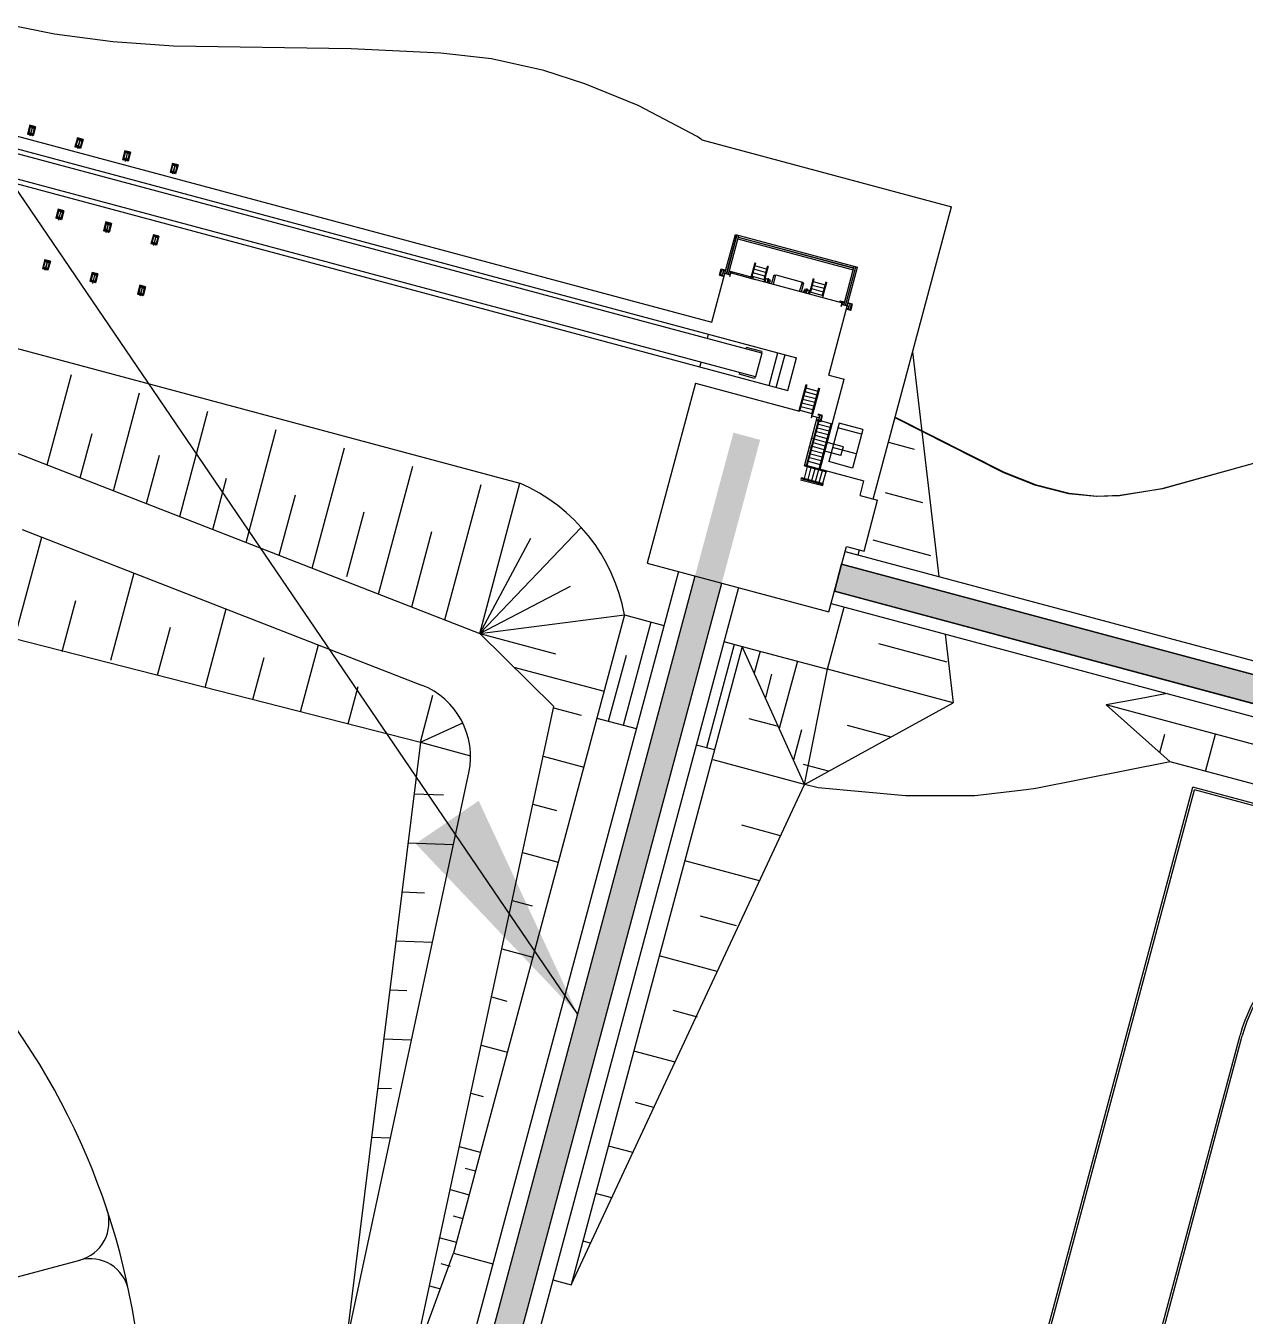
# Model space of a CAD drawing. Header units: millimetres. Extents: x 0 to 42050, y 0 to 29700.
# Drawn here: x 34265 to 34922, y 27568 to 28264 of the extents above; entities that cross this region are included whole.
import ezdxf

# ---------------------------------------------------------------- set-up
doc = ezdxf.new("R2010")
doc.units = ezdxf.units.MM
doc.header["$LTSCALE"] = 50
doc.layers.add('CHAVE', color=8, linetype='Continuous', transparency=0.4)
doc.layers.add('FRL3', color=3, linetype='Continuous')
doc.layers.add('TDM', color=2, linetype='Continuous')
doc.styles.add('TR100', font='simplex.shx')
doc.dimstyles.new('SEG-S-1', dxfattribs={"dimscale": 50, "dimtxt": 2.5, "dimasz": 2.5, "dimexe": 1.5, "dimexo": 1.5, "dimgap": 1, "dimtad": 1, "dimdec": 0, "dimtxsty": 'TR100', "dimcen": 2.5, "dimclrd": 256, "dimclre": 256, "dimclrt": 3, "dimadec": 0, "dimazin": 0, "dimtfac": 1, "dimtdec": 0, "dimtmove": 0, "dimatfit": 3, "dimfxl": 0, "dimarcsym": 0})

# ---------------------------------------------------------------- blocks, each defined once
blk = doc.blocks.new('A$C348914f2')
at = {"layer": 'FRL3'}
blk.add_hatch(color=256, dxfattribs=at).paths.add_polyline_path([(-6848.91, -1241.22), (-6291.68, -1390.54), (-6298.24, -1415.06), (-6136.18, -1458.48), (-6131.36, -1440.52), (-5934.55, -1493.25), (-5927.03, -1465.16), (-6123.84, -1412.42), (-6121.16, -1402.45), (-6283.24, -1359.03), (-6287.76, -1375.9), (-6353.68, -1358.25), (-6844.99, -1226.59)])
at = {"layer": 'CHAVE'}
for p, q in [((-7466.63, -948.44), (-6914.97, -1096.26)), ((-6888.08, -1112.9), (-7468.99, -957.24)), ((-7468.34, -954.84), (-6869.35, -1115.34)), ((-7473.06, -972.45), (-6874.07, -1132.95)), ((-6891.51, -1125.7), (-7472.42, -970.05)), ((-7282.47, -990.03), (-7283.77, -994.89)), ((-7282.18, -990.54), (-7283.27, -994.6)), ((-7282.73, -994.2), (-7282.76, -994.31)), ((-7281.33, -994.69), (-7282.76, -994.31)), ((-7282.15, -994.36), (-7282.73, -994.2)), ((-7279.45, -990.85), (-7282.47, -990.03)), ((-7282.18, -990.54), (-7282.47, -990.03)), ((-7281.05, -990.8), (-7282.42, -995.9)), ((-7279.95, -991.14), (-7282.18, -990.54)), ((-7281.26, -991.43), (-7282.02, -994.29)), ((-7281.2, -991.45), (-7281.96, -994.31)), ((-7281.89, -991.05), (-7281.91, -991.15)), ((-7281.33, -991.31), (-7281.91, -991.15)), ((-7280.46, -991.43), (-7281.89, -991.05)), ((-7281.89, -994.43), (-7281.31, -994.59)), ((-7281.07, -991.38), (-7280.49, -991.53)), ((-7279.95, -991.14), (-7281.04, -995.2)), ((-7279.45, -990.85), (-7280.75, -995.7)), ((-7280.46, -991.43), (-7280.49, -991.53)), ((-7279.45, -990.85), (-7279.95, -991.14)), ((-7283.27, -994.6), (-7283.77, -994.89)), ((-7280.75, -995.7), (-7283.77, -994.89)), ((-7281.04, -995.2), (-7283.27, -994.6)), ((-7281.31, -994.59), (-7281.33, -994.69)), ((-7280.75, -995.7), (-7281.04, -995.2)), ((-7256.86, -996.9), (-7258.16, -1001.76)), ((-7256.57, -997.4), (-7257.65, -1001.46)), ((-7257.12, -1001.07), (-7257.15, -1001.17)), ((-7255.72, -1001.55), (-7257.15, -1001.17)), ((-7256.53, -1001.22), (-7257.12, -1001.07)), ((-7253.83, -997.71), (-7256.86, -996.9)), ((-7256.57, -997.4), (-7256.86, -996.9)), ((-7255.44, -997.66), (-7256.81, -1002.77)), ((-7254.34, -998), (-7256.57, -997.4)), ((-7255.65, -998.29), (-7256.41, -1001.15)), ((-7255.58, -998.31), (-7256.35, -1001.17)), ((-7256.27, -997.91), (-7256.3, -998.01)), ((-7255.72, -998.17), (-7256.3, -998.01)), ((-7256.28, -1001.29), (-7255.69, -1001.45)), ((-7254.85, -998.29), (-7256.27, -997.91)), ((-7255.46, -998.24), (-7254.88, -998.4)), ((-7254.34, -998), (-7255.43, -1002.06)), ((-7253.83, -997.71), (-7255.14, -1002.57)), ((-7254.85, -998.29), (-7254.88, -998.4)), ((-7253.83, -997.71), (-7254.34, -998)), ((-6920.27, -997.95), (-6785.78, -1033.98)), ((-7257.65, -1001.46), (-7258.16, -1001.76)), ((-7255.14, -1002.57), (-7258.16, -1001.76)), ((-7255.43, -1002.06), (-7257.65, -1001.46)), ((-7255.69, -1001.45), (-7255.72, -1001.55)), ((-7255.14, -1002.57), (-7255.43, -1002.06)), ((-7231.25, -1003.76), (-7232.55, -1008.62)), ((-7232.04, -1008.33), (-7232.55, -1008.62)), ((-7230.96, -1004.27), (-7232.04, -1008.33)), ((-7229.82, -1008.92), (-7232.04, -1008.33)), ((-7231.51, -1007.93), (-7231.53, -1008.03)), ((-7230.11, -1008.41), (-7231.53, -1008.03)), ((-7230.92, -1008.09), (-7231.51, -1007.93)), ((-7228.22, -1004.57), (-7231.25, -1003.76)), ((-7230.96, -1004.27), (-7231.25, -1003.76)), ((-7229.83, -1004.52), (-7231.2, -1009.63)), ((-7228.73, -1004.86), (-7230.96, -1004.27)), ((-7230.03, -1005.16), (-7230.8, -1008.02)), ((-7229.97, -1005.17), (-7230.74, -1008.03)), ((-7230.66, -1004.78), (-7230.69, -1004.88)), ((-7230.1, -1005.03), (-7230.69, -1004.88)), ((-7230.67, -1008.16), (-7230.08, -1008.31)), ((-7229.24, -1005.16), (-7230.66, -1004.78)), ((-7230.08, -1008.31), (-7230.11, -1008.41)), ((-7229.85, -1005.1), (-7229.26, -1005.26)), ((-7228.73, -1004.86), (-7229.82, -1008.92)), ((-7228.22, -1004.57), (-7229.52, -1009.43)), ((-7229.24, -1005.16), (-7229.26, -1005.26)), ((-7228.22, -1004.57), (-7228.73, -1004.86)), ((-7229.52, -1009.43), (-7232.55, -1008.62)), ((-7229.52, -1009.43), (-7229.82, -1008.92)), ((-7205.64, -1010.62), (-7206.94, -1015.48)), ((-7206.43, -1015.19), (-7206.94, -1015.48)), ((-7205.34, -1011.13), (-7206.43, -1015.19)), ((-7204.21, -1015.78), (-7206.43, -1015.19)), ((-7205.9, -1014.79), (-7205.92, -1014.9)), ((-7204.5, -1015.28), (-7205.92, -1014.9)), ((-7205.31, -1014.95), (-7205.9, -1014.79)), ((-7202.61, -1011.43), (-7205.64, -1010.62)), ((-7205.34, -1011.13), (-7205.64, -1010.62)), ((-7204.22, -1011.39), (-7205.59, -1016.49)), ((-7203.12, -1011.73), (-7205.34, -1011.13)), ((-7204.42, -1012.02), (-7205.19, -1014.88)), ((-7204.36, -1012.04), (-7205.13, -1014.9)), ((-7205.05, -1011.64), (-7205.08, -1011.74)), ((-7204.49, -1011.9), (-7205.08, -1011.74)), ((-7205.06, -1015.02), (-7204.47, -1015.17)), ((-7203.63, -1012.02), (-7205.05, -1011.64)), ((-7204.47, -1015.17), (-7204.5, -1015.28)), ((-7204.24, -1011.97), (-7203.65, -1012.12)), ((-7203.12, -1011.73), (-7204.21, -1015.78)), ((-7202.61, -1011.43), (-7203.91, -1016.29)), ((-7203.63, -1012.02), (-7203.65, -1012.12)), ((-7202.61, -1011.43), (-7203.12, -1011.73)), ((-7203.91, -1016.29), (-7206.94, -1015.48)), ((-7203.91, -1016.29), (-7204.21, -1015.78)), ((-7267.15, -1035.32), (-7268.46, -1040.17)), ((-7266.86, -1035.82), (-7267.95, -1039.88)), ((-7264.13, -1036.13), (-7267.15, -1035.32)), ((-7266.86, -1035.82), (-7267.15, -1035.32)), ((-7265.74, -1036.08), (-7267.1, -1041.18)), ((-7264.64, -1036.42), (-7266.86, -1035.82)), ((-7264.13, -1036.13), (-7265.43, -1040.98)), ((-7264.13, -1036.13), (-7264.64, -1036.42)), ((-6827.99, -1191.5), (-6785.78, -1033.98)), ((-7267.95, -1039.88), (-7268.46, -1040.17)), ((-7265.43, -1040.98), (-7268.46, -1040.17)), ((-7265.72, -1040.48), (-7267.95, -1039.88)), ((-7267.41, -1039.49), (-7267.44, -1039.59)), ((-7266.02, -1039.97), (-7267.44, -1039.59)), ((-7266.83, -1039.64), (-7267.41, -1039.49)), ((-7265.94, -1036.71), (-7266.71, -1039.57)), ((-7265.88, -1036.73), (-7266.64, -1039.59)), ((-7266.57, -1036.33), (-7266.6, -1036.43)), ((-7266.01, -1036.59), (-7266.6, -1036.43)), ((-7265.14, -1036.71), (-7266.57, -1036.33)), ((-7266.57, -1039.71), (-7265.99, -1039.87)), ((-7265.99, -1039.87), (-7266.02, -1039.97)), ((-7265.76, -1036.66), (-7265.17, -1036.81)), ((-7264.64, -1036.42), (-7265.72, -1040.48)), ((-7265.43, -1040.98), (-7265.72, -1040.48)), ((-7265.14, -1036.71), (-7265.17, -1036.81)), ((-7241.54, -1042.18), (-7242.84, -1047.04)), ((-7241.25, -1042.69), (-7242.34, -1046.74)), ((-7241.25, -1042.69), (-7241.54, -1042.18)), ((-7238.52, -1042.99), (-7241.54, -1042.18)), ((-7240.12, -1042.94), (-7241.49, -1048.05)), ((-7239.02, -1043.28), (-7241.25, -1042.69)), ((-7238.52, -1042.99), (-7239.82, -1047.85)), ((-7238.52, -1042.99), (-7239.02, -1043.28)), ((-7242.34, -1046.74), (-7242.84, -1047.04)), ((-7239.82, -1047.85), (-7242.84, -1047.04)), ((-7240.11, -1047.34), (-7242.34, -1046.74)), ((-7241.8, -1046.35), (-7241.83, -1046.45)), ((-7240.4, -1046.83), (-7241.83, -1046.45)), ((-7241.22, -1046.5), (-7241.8, -1046.35)), ((-7240.33, -1043.57), (-7241.09, -1046.43)), ((-7240.27, -1043.59), (-7241.03, -1046.45)), ((-7240.96, -1043.19), (-7240.98, -1043.3)), ((-7240.4, -1043.45), (-7240.98, -1043.3)), ((-7239.53, -1043.57), (-7240.96, -1043.19)), ((-7240.96, -1046.57), (-7240.38, -1046.73)), ((-7240.38, -1046.73), (-7240.4, -1046.83)), ((-7240.14, -1043.52), (-7239.56, -1043.68)), ((-7239.02, -1043.28), (-7240.11, -1047.34)), ((-7239.82, -1047.85), (-7240.11, -1047.34)), ((-7239.53, -1043.57), (-7239.56, -1043.68)), ((-7215.93, -1049.04), (-7217.23, -1053.9)), ((-7215.64, -1049.55), (-7216.72, -1053.61)), ((-7212.9, -1049.85), (-7215.93, -1049.04)), ((-7215.64, -1049.55), (-7215.93, -1049.04)), ((-7214.51, -1049.8), (-7215.88, -1054.91)), ((-7213.41, -1050.14), (-7215.64, -1049.55)), ((-7215.34, -1050.06), (-7215.37, -1050.16)), ((-7213.92, -1050.44), (-7215.34, -1050.06)), ((-7212.9, -1049.85), (-7214.21, -1054.71)), ((-7212.9, -1049.85), (-7213.41, -1050.14)), ((-6907.88, -1069.8), (-6902.28, -1048.92)), ((-6907.01, -1070.04), (-6901.41, -1049.16)), ((-6906.92, -1070.06), (-6901.33, -1049.18)), ((-6906.05, -1070.29), (-6900.46, -1049.41)), ((-6902.28, -1048.92), (-6836.43, -1066.57)), ((-7216.72, -1053.61), (-7217.23, -1053.9)), ((-7214.21, -1054.71), (-7217.23, -1053.9)), ((-7214.5, -1054.2), (-7216.72, -1053.61)), ((-7216.19, -1053.21), (-7216.22, -1053.31)), ((-7214.79, -1053.69), (-7216.22, -1053.31)), ((-7215.6, -1053.37), (-7216.19, -1053.21)), ((-7214.72, -1050.44), (-7215.48, -1053.3)), ((-7214.65, -1050.45), (-7215.42, -1053.31)), ((-7214.79, -1050.31), (-7215.37, -1050.16)), ((-7215.35, -1053.44), (-7214.76, -1053.59)), ((-7214.76, -1053.59), (-7214.79, -1053.69)), ((-7214.53, -1050.38), (-7213.95, -1050.54)), ((-7213.41, -1050.14), (-7214.5, -1054.2)), ((-7214.21, -1054.71), (-7214.5, -1054.2)), ((-7213.92, -1050.44), (-7213.95, -1050.54)), ((-6900.95, -1051.24), (-6838.74, -1067.91)), ((-6900.72, -1050.37), (-6838.51, -1067.04)), ((-6900.69, -1050.28), (-6838.49, -1066.95)), ((-7274.45, -1062.53), (-7275.75, -1067.39)), ((-7274.15, -1063.04), (-7275.24, -1067.09)), ((-7271.42, -1063.34), (-7274.45, -1062.53)), ((-7274.15, -1063.04), (-7274.45, -1062.53)), ((-7273.03, -1063.29), (-7274.4, -1068.4)), ((-7271.93, -1063.63), (-7274.15, -1063.04)), ((-7273.23, -1063.92), (-7274, -1066.78)), ((-7273.17, -1063.94), (-7273.94, -1066.8)), ((-7273.86, -1063.54), (-7273.89, -1063.65)), ((-7273.3, -1063.8), (-7273.89, -1063.65)), ((-7272.43, -1063.92), (-7273.86, -1063.54)), ((-7273.05, -1063.87), (-7272.46, -1064.03)), ((-7271.93, -1063.63), (-7273.01, -1067.69)), ((-7271.42, -1063.34), (-7272.72, -1068.2)), ((-7272.43, -1063.92), (-7272.46, -1064.03)), ((-7271.42, -1063.34), (-7271.93, -1063.63)), ((-7275.24, -1067.09), (-7275.75, -1067.39)), ((-7272.72, -1068.2), (-7275.75, -1067.39)), ((-7273.01, -1067.69), (-7275.24, -1067.09)), ((-7274.7, -1066.7), (-7274.73, -1066.8)), ((-7273.31, -1067.18), (-7274.73, -1066.8)), ((-7274.12, -1066.85), (-7274.7, -1066.7)), ((-7273.87, -1066.92), (-7273.28, -1067.08)), ((-7273.28, -1067.08), (-7273.31, -1067.18)), ((-7272.72, -1068.2), (-7273.01, -1067.69)), ((-7248.83, -1069.39), (-7250.14, -1074.25)), ((-7248.54, -1069.9), (-7249.63, -1073.96)), ((-7245.81, -1070.2), (-7248.83, -1069.39)), ((-7248.54, -1069.9), (-7248.83, -1069.39)), ((-7247.42, -1070.15), (-7248.78, -1075.26)), ((-7246.32, -1070.49), (-7248.54, -1069.9)), ((-7247.62, -1070.79), (-7248.39, -1073.65)), ((-7247.56, -1070.8), (-7248.32, -1073.66)), ((-7248.25, -1070.41), (-7248.27, -1070.51)), ((-7247.69, -1070.66), (-7248.27, -1070.51)), ((-7246.82, -1070.79), (-7248.25, -1070.41)), ((-7247.44, -1070.73), (-7246.85, -1070.89)), ((-7246.32, -1070.49), (-7247.4, -1074.55)), ((-7245.81, -1070.2), (-7247.11, -1075.06)), ((-7246.82, -1070.79), (-7246.85, -1070.89)), ((-7245.81, -1070.2), (-7246.32, -1070.49)), ((-6914.97, -1096.26), (-6907.9, -1069.89)), ((-6910.75, -1070.91), (-6909.84, -1067.49)), ((-6910.75, -1070.91), (-6910.25, -1070.62)), ((-6910.75, -1070.91), (-6908.35, -1071.56)), ((-6910.25, -1070.62), (-6909.54, -1068)), ((-6910.25, -1070.62), (-6908.24, -1071.16)), ((-6909.84, -1067.49), (-6907.43, -1068.13)), ((-6909.54, -1068), (-6909.84, -1067.49)), ((-6909.54, -1068), (-6907.54, -1068.53)), ((-6909.24, -1070.46), (-6908.75, -1068.64)), ((-6909.24, -1070.46), (-6909.12, -1070.5)), ((-6909.12, -1070.5), (-6908.92, -1069.75)), ((-6908.83, -1069.41), (-6908.63, -1068.67)), ((-6908.75, -1068.64), (-6908.63, -1068.67)), ((-6908.75, -1069.66), (-6905.22, -1070.61)), ((-6908.73, -1069.58), (-6905.2, -1070.52)), ((-6905.71, -1069.02), (-6903.92, -1069.5)), ((-6892.38, -1072.23), (-6905.62, -1068.68)), ((-6905.61, -1068.62), (-6903.41, -1069.21)), ((-6905.33, -1071.51), (-6905.13, -1070.77)), ((-6905.21, -1071.54), (-6904.72, -1069.72)), ((-6905.04, -1070.43), (-6904.84, -1069.69)), ((-6891.37, -1073.3), (-6904.97, -1069.65)), ((-6904.84, -1069.69), (-6904.72, -1069.72)), ((-6844.3, -1085.91), (-6904.44, -1069.79)), ((-6904.02, -1069.9), (-6903.92, -1069.5)), ((-6903.92, -1069.5), (-6903.41, -1069.21)), ((-6903.62, -1070.01), (-6903.41, -1069.21)), ((-6891.87, -1064.33), (-6894.07, -1072.58)), ((-6891.92, -1064.57), (-6893.64, -1070.97)), ((-6891.47, -1064.44), (-6893.36, -1071.48)), ((-6886.45, -1071.31), (-6892.85, -1069.59)), ((-6885.95, -1069.42), (-6892.35, -1067.7)), ((-6891.47, -1064.44), (-6891.87, -1064.33)), ((-6885.44, -1067.53), (-6891.84, -1065.81)), ((-6885.07, -1066.15), (-6886.96, -1073.2)), ((-6884.68, -1066.26), (-6886.89, -1074.5)), ((-6884.68, -1066.26), (-6885.07, -1066.15)), ((-6882.72, -1075.61), (-6881.39, -1070.66)), ((-6881.66, -1075.9), (-6880.55, -1070.71)), ((-6881.44, -1070.82), (-6880.62, -1071.03)), ((-6881.39, -1070.66), (-6880.58, -1070.87)), ((-6880.55, -1070.71), (-6866.14, -1074.57)), ((-6843.85, -1086.96), (-6838.25, -1066.08)), ((-6842.98, -1087.19), (-6837.38, -1066.31)), ((-6842.9, -1087.22), (-6837.3, -1066.34)), ((-6842.02, -1087.45), (-6836.43, -1066.57)), ((-7249.63, -1073.96), (-7250.14, -1074.25)), ((-7247.11, -1075.06), (-7250.14, -1074.25)), ((-7247.4, -1074.55), (-7249.63, -1073.96)), ((-7249.09, -1073.56), (-7249.12, -1073.66)), ((-7247.7, -1074.04), (-7249.12, -1073.66)), ((-7248.51, -1073.72), (-7249.09, -1073.56)), ((-7248.25, -1073.79), (-7247.67, -1073.94)), ((-7247.67, -1073.94), (-7247.7, -1074.04)), ((-7247.11, -1075.06), (-7247.4, -1074.55)), ((-7223.22, -1076.25), (-7224.52, -1081.11)), ((-7222.93, -1076.76), (-7224.02, -1080.82)), ((-7220.2, -1077.06), (-7223.22, -1076.25)), ((-7222.93, -1076.76), (-7223.22, -1076.25)), ((-7221.8, -1077.02), (-7223.17, -1082.12)), ((-7220.7, -1077.36), (-7222.93, -1076.76)), ((-7222.01, -1077.65), (-7222.77, -1080.51)), ((-7221.95, -1077.67), (-7222.71, -1080.53)), ((-7222.64, -1077.27), (-7222.66, -1077.37)), ((-7222.08, -1077.53), (-7222.66, -1077.37)), ((-7221.21, -1077.65), (-7222.64, -1077.27)), ((-7221.82, -1077.6), (-7221.24, -1077.75)), ((-7220.7, -1077.36), (-7221.79, -1081.41)), ((-7220.2, -1077.06), (-7221.5, -1081.92)), ((-7221.21, -1077.65), (-7221.24, -1077.75)), ((-7220.2, -1077.06), (-7220.7, -1077.36)), ((-6905.33, -1071.51), (-6905.21, -1071.54)), ((-6886.57, -1073.3), (-6893.75, -1071.38)), ((-6886.54, -1074.59), (-6886.31, -1073.73)), ((-6885.87, -1072.7), (-6886.38, -1074.63)), ((-6886.31, -1073.73), (-6886.29, -1073.72)), ((-6886.29, -1073.72), (-6886.16, -1073.75)), ((-6886.16, -1073.75), (-6886.14, -1073.75)), ((-6884.9, -1072.93), (-6885.83, -1072.68)), ((-6884.83, -1072.78), (-6885.4, -1074.89)), ((-6884.28, -1072.93), (-6884.85, -1075.04)), ((-6884.3, -1072.9), (-6884.8, -1072.76)), ((-6884.29, -1073.1), (-6883.58, -1073.29)), ((-6883.77, -1074.08), (-6884.08, -1075.25)), ((-6883.92, -1075.29), (-6883.69, -1074.43)), ((-6883.83, -1074.38), (-6883.84, -1074.36)), ((-6883.7, -1074.41), (-6883.83, -1074.38)), ((-6883.81, -1074.35), (-6883.78, -1074.27)), ((-6883.7, -1074.38), (-6883.81, -1074.35)), ((-6883.78, -1074.07), (-6883.77, -1074.08)), ((-6883.68, -1074.3), (-6883.78, -1074.27)), ((-6883.56, -1073.32), (-6883.76, -1074.06)), ((-6883.75, -1074.16), (-6883.73, -1074.08)), ((-6883.75, -1074.16), (-6883.65, -1074.19)), ((-6883.73, -1074.08), (-6883.57, -1074.12)), ((-6883.71, -1074.41), (-6883.7, -1074.38)), ((-6883.69, -1074.43), (-6883.7, -1074.41)), ((-6883.68, -1074.3), (-6883.65, -1074.19)), ((-6883.56, -1074.14), (-6883.63, -1074.42)), ((-6883.63, -1074.43), (-6883.63, -1074.42)), ((-6883.57, -1074.12), (-6883.56, -1074.14)), ((-6867.78, -1079.62), (-6866.14, -1074.57)), ((-6866.71, -1079.9), (-6865.39, -1074.94)), ((-6866.25, -1074.89), (-6865.43, -1075.1)), ((-6866.2, -1074.73), (-6865.39, -1074.94)), ((-6860.34, -1072.78), (-6862.55, -1081.02)), ((-6859.95, -1072.88), (-6861.84, -1079.93)), ((-6860.83, -1076.15), (-6854.42, -1077.86)), ((-6860.34, -1072.78), (-6859.95, -1072.88)), ((-6860.32, -1074.26), (-6853.92, -1075.98)), ((-6853.55, -1074.6), (-6855.44, -1081.64)), ((-6853.15, -1074.7), (-6855.37, -1082.95)), ((-6853.22, -1074.94), (-6854.94, -1081.34)), ((-6853.55, -1074.6), (-6853.15, -1074.7)), ((-7224.02, -1080.82), (-7224.52, -1081.11)), ((-7221.5, -1081.92), (-7224.52, -1081.11)), ((-7221.79, -1081.41), (-7224.02, -1080.82)), ((-7223.48, -1080.42), (-7223.51, -1080.53)), ((-7222.08, -1080.91), (-7223.51, -1080.53)), ((-7222.9, -1080.58), (-7223.48, -1080.42)), ((-7222.64, -1080.65), (-7222.06, -1080.8)), ((-7222.06, -1080.8), (-7222.08, -1080.91)), ((-7221.5, -1081.92), (-7221.79, -1081.41)), ((-6865.51, -1080.22), (-6865.28, -1079.36)), ((-6865.04, -1079.1), (-6865.36, -1080.26)), ((-6865.34, -1079.33), (-6865.33, -1079.32)), ((-6865.25, -1079.04), (-6865.33, -1079.32)), ((-6865.28, -1079.36), (-6865.27, -1079.35)), ((-6865.27, -1079.35), (-6865.13, -1079.39)), ((-6865.26, -1079.35), (-6865.25, -1079.33)), ((-6865.24, -1079.03), (-6865.25, -1079.04)), ((-6865.25, -1079.33), (-6865.15, -1079.35)), ((-6865.07, -1079.08), (-6865.24, -1079.03)), ((-6865.23, -1079.24), (-6865.2, -1079.13)), ((-6865.23, -1079.24), (-6865.12, -1079.27)), ((-6865.09, -1079.16), (-6865.2, -1079.13)), ((-6865.15, -1079.35), (-6865.12, -1079.27)), ((-6865.13, -1079.39), (-6865.12, -1079.38)), ((-6865.09, -1079.16), (-6865.07, -1079.08)), ((-6864.84, -1078.34), (-6865.04, -1079.07)), ((-6865.03, -1079.09), (-6865.04, -1079.1)), ((-6864.09, -1078.51), (-6864.8, -1078.32)), ((-6864.02, -1078.36), (-6864.59, -1080.47)), ((-6863.47, -1078.51), (-6864.04, -1080.62)), ((-6863.99, -1078.34), (-6863.49, -1078.47)), ((-6863.49, -1078.67), (-6862.56, -1078.92)), ((-6862.54, -1078.95), (-6863.05, -1080.88)), ((-6862.9, -1080.92), (-6862.67, -1080.06)), ((-6862.81, -1080.01), (-6862.82, -1080)), ((-6862.67, -1080.05), (-6862.81, -1080.01)), ((-6862.67, -1080.06), (-6862.67, -1080.05)), ((-6862.23, -1079.82), (-6855.04, -1081.75)), ((-6861.33, -1078.04), (-6854.93, -1079.75)), ((-6846.02, -1085.45), (-6845.81, -1084.64)), ((-6845.81, -1084.64), (-6843.4, -1085.29)), ((-6845.52, -1085.15), (-6845.81, -1084.64)), ((-6851.99, -1124.65), (-6842.06, -1087.57)), ((-6845.62, -1085.55), (-6845.52, -1085.15)), ((-6845.52, -1085.15), (-6843.51, -1085.69)), ((-6845.2, -1087.62), (-6844.72, -1085.8)), ((-6845.09, -1087.65), (-6845.2, -1087.62)), ((-6845.09, -1087.65), (-6844.89, -1086.91)), ((-6844.8, -1086.57), (-6844.6, -1085.83)), ((-6844.6, -1085.83), (-6844.72, -1085.8)), ((-6841.19, -1087.76), (-6844.72, -1086.82)), ((-6841.17, -1087.68), (-6844.7, -1086.73)), ((-6840.09, -1089.85), (-6842.49, -1089.2)), ((-6840.38, -1089.34), (-6842.39, -1088.8)), ((-6839.68, -1086.72), (-6841.68, -1086.18)), ((-6839.17, -1086.42), (-6841.58, -1085.78)), ((-6841.3, -1088.67), (-6841.1, -1087.92)), ((-6841.18, -1088.7), (-6841.3, -1088.67)), ((-6841.18, -1088.7), (-6840.69, -1086.87)), ((-6841.01, -1087.58), (-6840.81, -1086.84)), ((-6840.69, -1086.87), (-6840.81, -1086.84)), ((-6840.38, -1089.34), (-6839.68, -1086.72)), ((-6840.09, -1089.85), (-6840.38, -1089.34)), ((-6840.09, -1089.85), (-6839.17, -1086.42)), ((-6839.68, -1086.72), (-6839.17, -1086.42)), ((-7348.65, -1094.39), (-7018.36, -1182.89)), ((-6917.33, -1105.06), (-6916.68, -1102.66)), ((-6896.56, -1110.63), (-6896.35, -1109.82)), ((-6888.03, -1112.06), (-6896.35, -1109.82)), ((-6888.03, -1112.06), (-6888.24, -1112.86)), ((-6806.73, -1112.16), (-6792.71, -1233.2)), ((-6921.4, -1120.27), (-6920.76, -1117.87)), ((-6888.08, -1112.9), (-6891.51, -1125.7)), ((-6884.07, -1130.27), (-6879.35, -1112.66)), ((-6880.23, -1131.3), (-6875.51, -1113.69)), ((-6874.07, -1132.95), (-6869.35, -1115.34)), ((-7273.17, -1173.07), (-7260.12, -1124.39)), ((-6900, -1123.43), (-6900.21, -1124.23)), ((-6891.89, -1126.46), (-6900.21, -1124.23)), ((-6891.67, -1125.66), (-6891.89, -1126.46)), ((-6851.99, -1124.65), (-6843.64, -1126.89)), ((-6923.76, -1129.07), (-6949.74, -1226.03)), ((-6923.76, -1129.07), (-6867.62, -1144.11)), ((-6864.3, -1129.89), (-6868.08, -1143.99)), ((-6863.84, -1130.01), (-6867.62, -1144.11)), ((-6864.3, -1129.89), (-6863.84, -1130.01)), ((-6864.27, -1131.61), (-6857.87, -1133.33)), ((-6857.44, -1131.72), (-6861.22, -1145.83)), ((-6856.99, -1131.85), (-6860.76, -1145.95)), ((-6857.44, -1131.72), (-6856.99, -1131.85)), ((-6856.63, -1175.35), (-6843.64, -1126.89)), ((-7237.44, -1187), (-7223.31, -1134.26)), ((-6866.42, -1139.61), (-6860.02, -1141.33)), ((-6865.88, -1137.61), (-6859.48, -1139.33)), ((-6865.35, -1135.61), (-6858.94, -1137.33)), ((-6864.81, -1133.61), (-6858.41, -1135.33)), ((-7201.71, -1200.92), (-7186.49, -1144.12)), ((-6867.49, -1143.62), (-6861.09, -1145.33)), ((-6866.95, -1141.61), (-6860.55, -1143.33)), ((-6861.29, -1147.65), (-6860.8, -1145.82)), ((-6861.17, -1147.68), (-6860.97, -1146.94)), ((-6860.88, -1146.6), (-6860.68, -1145.85)), ((-6857.28, -1147.79), (-6860.81, -1146.84)), ((-6860.68, -1145.85), (-6860.8, -1145.82)), ((-6857.26, -1147.71), (-6860.79, -1146.76)), ((-6855.76, -1146.74), (-6857.77, -1146.21)), ((-6855.26, -1146.45), (-6857.66, -1145.81)), ((-6857.26, -1148.73), (-6856.78, -1146.9)), ((-6857.09, -1147.61), (-6856.89, -1146.87)), ((-6856.78, -1146.9), (-6856.89, -1146.87)), ((-6856.47, -1149.37), (-6855.76, -1146.74)), ((-6856.17, -1149.88), (-6855.26, -1146.45)), ((-6855.76, -1146.74), (-6855.26, -1146.45)), ((-7165.98, -1214.84), (-7149.67, -1153.99)), ((-6865.1, -1173.57), (-6858.14, -1147.6)), ((-6863.94, -1173.39), (-6857.31, -1148.64)), ((-6863.49, -1173.51), (-6856.85, -1148.76)), ((-6861.17, -1147.68), (-6861.29, -1147.65)), ((-6856.17, -1149.88), (-6858.58, -1149.23)), ((-6856.47, -1149.37), (-6858.47, -1148.83)), ((-6851.66, -1154.98), (-6858.06, -1153.26)), ((-6851.12, -1152.97), (-6857.52, -1151.26)), ((-6857.38, -1148.69), (-6857.18, -1147.95)), ((-6857.26, -1148.73), (-6857.38, -1148.69)), ((-6857.08, -1175.23), (-6850.58, -1150.97)), ((-6850.13, -1151.1), (-6856.99, -1149.26)), ((-6856.17, -1149.88), (-6856.47, -1149.37)), ((-6846.39, -1150.54), (-6851.97, -1171.35)), ((-6834.26, -1156.5), (-6847.07, -1153.07)), ((-6833.59, -1153.98), (-6846.39, -1150.54)), ((-6833.59, -1153.98), (-6839.16, -1174.78)), ((-7255.3, -1180.04), (-7248.92, -1156.2)), ((-6860.09, -1159), (-6861.12, -1158.72)), ((-6853.8, -1162.98), (-6860.2, -1161.26)), ((-6853.27, -1160.98), (-6859.67, -1159.26)), ((-6852.73, -1158.98), (-6859.13, -1157.26)), ((-6852.19, -1156.98), (-6858.6, -1155.26)), ((-6844.07, -1163.29), (-6852.77, -1160.96)), ((-6819.8, -1160.93), (-6805.89, -1164.66)), ((-7296.63, -1163.93), (-7040.07, -1263.9)), ((-7219.57, -1193.96), (-7212.56, -1167.79)), ((-7130.25, -1228.76), (-7112.85, -1163.85)), ((-6861.37, -1163.8), (-6862.41, -1163.53)), ((-6855.41, -1168.98), (-6861.81, -1167.27)), ((-6854.87, -1166.98), (-6861.28, -1165.27)), ((-6854.34, -1164.98), (-6860.74, -1163.26)), ((-6845.36, -1168.1), (-6854.06, -1165.76)), ((-6837.13, -1167.18), (-6849.93, -1163.75)), ((-6845.36, -1168.1), (-6844.07, -1163.29)), ((-7094.52, -1242.69), (-7076.04, -1173.72)), ((-6865.1, -1173.57), (-6853.17, -1176.77)), ((-6865.06, -1180.45), (-6863.34, -1174.04)), ((-6864.98, -1173.11), (-6832.96, -1181.69)), ((-6864.94, -1173.61), (-6864.82, -1173.16)), ((-6863.05, -1180.98), (-6861.34, -1174.58)), ((-6856.48, -1172.98), (-6862.89, -1171.27)), ((-6855.95, -1170.98), (-6862.35, -1169.27)), ((-6861.05, -1181.52), (-6859.34, -1175.12)), ((-6839.16, -1174.78), (-6851.97, -1171.35)), ((-7183.84, -1207.88), (-7176.44, -1180.25)), ((-6867.11, -1181.06), (-6855.18, -1184.26)), ((-6866.94, -1180.43), (-6855.01, -1183.63)), ((-6866.82, -1179.97), (-6854.89, -1183.17)), ((-6866.78, -1180.47), (-6866.66, -1180.02)), ((-6864.37, -1181.12), (-6866.78, -1180.47)), ((-6859.05, -1182.05), (-6857.34, -1175.65)), ((-6857.05, -1182.59), (-6855.34, -1176.19)), ((-6855.05, -1183.13), (-6853.33, -1176.72)), ((-6853.17, -1176.77), (-6853.05, -1176.31)), ((-6835.08, -1189.6), (-6832.96, -1181.69)), ((-7058.79, -1256.61), (-7039.22, -1183.58)), ((-7040.07, -1263.9), (-7018.36, -1182.89)), ((-6855.18, -1184.26), (-6854.89, -1183.17)), ((-6821.53, -1187.92), (-6801.48, -1193.29)), ((-7148.11, -1221.8), (-7139.39, -1189.25)), ((-6835.08, -1189.6), (-6825.59, -1192.14)), ((-6832.94, -1219.58), (-6825.6, -1192.18)), ((-7111.71, -1233.28), (-7102.37, -1198.4)), ((-7286.55, -1207.88), (-7071.37, -1291.72)), ((-7076.65, -1249.65), (-7065.76, -1208.98)), ((-7040.07, -1263.9), (-6985.29, -1206.75)), ((-7290.72, -1266.73), (-7276.05, -1211.97)), ((-7040.07, -1263.9), (-7012.53, -1212.6)), ((-6828.25, -1213.57), (-6797.06, -1221.93)), ((-6851.87, -1252.25), (-6842.43, -1217.04)), ((-6843.14, -1219.69), (-6574.2, -1291.75)), ((-6842.43, -1217.04), (-6832.94, -1219.58)), ((-6836.05, -1221.59), (-6835.34, -1218.94)), ((-6932.98, -1230.52), (-7237.55, -2367.2)), ((-6949.74, -1226.03), (-6851.87, -1252.25)), ((-7238.91, -1278.29), (-7226.33, -1231.34)), ((-7235.29, -2394.62), (-6924.02, -1232.92)), ((-7220.89, -2398.48), (-6909.61, -1236.78)), ((-6900.64, -1239.18), (-7205.22, -2375.86)), ((-7040.07, -1263.9), (-6991.17, -1238.39)), ((-6848.91, -1241.22), (-6224.45, -1408.55)), ((-7265.1, -1273.59), (-7257.76, -1246.18)), ((-7187.95, -1292.98), (-7176.62, -1250.71)), ((-6852.57, -1283.23), (-6843.58, -1249.68)), ((-6850.67, -1247.78), (-6581.72, -1319.84)), ((-6961.99, -1253.91), (-7054.17, -1597.92)), ((-7040.07, -1263.9), (-6961.99, -1253.91)), ((-6962.6, -1313.37), (-6947.69, -1257.74)), ((-6961.99, -1253.91), (-6940.77, -1259.6)), ((-7213.64, -1286.42), (-7206.71, -1260.55)), ((-7040.07, -1263.9), (-6999.2, -1274.85)), ((-7040.07, -1263.9), (-7000.1, -1303.32)), ((-6789.12, -1264.27), (-6784.82, -1301.39)), ((-7290.7, -1266.73), (-7072.04, -1322.59)), ((-7136.56, -1306.11), (-7126.91, -1270.08)), ((-6898.55, -1270.91), (-6990.73, -1614.92)), ((-6917.67, -1325.4), (-6902.77, -1269.78)), ((-6908.44, -1268.26), (-6898.55, -1270.91)), ((-6898.55, -1270.91), (-6852.57, -1283.23)), ((-6865.03, -1345.29), (-6898.55, -1270.91)), ((-6825.11, -1269.31), (-6788.24, -1279.19)), ((-7162.26, -1299.54), (-7156.18, -1276.85)), ((-6970.58, -1311.23), (-6961.03, -1275.61)), ((-6888.9, -1273.5), (-6892.06, -1285.31)), ((-6868.86, -1278.87), (-6878.59, -1315.2)), ((-7021.69, -1282.03), (-6973.02, -1295.07)), ((-6882.76, -1285.96), (-6886.12, -1298.5)), ((-6865.03, -1345.29), (-6852.57, -1283.23)), ((-6784.82, -1301.39), (-6852.57, -1283.23)), ((-7110.87, -1312.67), (-7105.47, -1292.51)), ((-7072.04, -1322.59), (-7065.25, -1297.24)), ((-7076.12, -1657.43), (-7000.1, -1303.32)), ((-7000.27, -1304.09), (-6985.44, -1308.06)), ((-6865.03, -1345.29), (-6784.82, -1301.39)), ((-6667.87, -1333.17), (-6702.36, -1302.48)), ((-6297.18, -1411.05), (-6702.36, -1302.48)), ((-7072.04, -1322.59), (-7049.17, -1312.19)), ((-6976.89, -1309.54), (-6955.68, -1315.22)), ((-6879.1, -1314.07), (-6894.77, -1309.88)), ((-6818.48, -1319.82), (-6841.92, -1313.53)), ((-6866.72, -1315.9), (-6871.03, -1331.98)), ((-6673.57, -1328.1), (-6670.91, -1318.2)), ((-6648.84, -1338.27), (-6643.48, -1318.26)), ((-7072.04, -1322.59), (-7112.57, -1649.61)), ((-7072.04, -1322.59), (-7044.99, -1329.84)), ((-6923.34, -1323.89), (-6913.46, -1326.53)), ((-7005.84, -1330.05), (-6983.96, -1335.91)), ((-6865.03, -1345.29), (-6914.31, -1332.09)), ((-6852.15, -1338.24), (-6865.64, -1334.63)), ((-6302.54, -1431.06), (-6667.87, -1333.17)), ((-7112.57, -1649.61), (-7045.91, -1339.02)), ((-6990.73, -1614.92), (-6865.03, -1345.29)), ((-6812.27, -1930.76), (-6655.77, -1346.71)), ((-6811.07, -1931.08), (-6654.89, -1348.23)), ((-6346.43, -1429.59), (-6655.77, -1346.71)), ((-6346.75, -1430.79), (-6654.89, -1348.23)), ((-7059.52, -1351.13), (-7075.51, -1350.57)), ((-7011.41, -1356), (-6998.61, -1359.43)), ((-6877.91, -1372.92), (-6898.74, -1367.34)), ((-7054.24, -1377.85), (-7078.78, -1376.99)), ((-7016.99, -1381.96), (-6997.69, -1387.13)), ((-6889.28, -1397.32), (-6929.54, -1386.53)), ((-7069.73, -1403.84), (-7082.06, -1403.41)), ((-7022.56, -1407.92), (-7011.79, -1410.8)), ((-6901.65, -1421.46), (-6921.06, -1416.26)), ((-7065.54, -1430.52), (-7085.33, -1429.83)), ((-7028.13, -1433.88), (-7011.41, -1438.36)), ((-6912.13, -1446.1), (-6943.26, -1437.76)), ((-7079.37, -1456.57), (-7088.61, -1456.24)), ((-7033.7, -1459.83), (-7025.52, -1462.03)), ((-6922.6, -1470.74), (-6935.86, -1467.19)), ((-6762.29, -1973.12), (-6630.29, -1480.49)), ((-6761.09, -1973.44), (-6629.09, -1480.82)), ((-7076.85, -1483.19), (-7091.88, -1482.66)), ((-7039.27, -1485.79), (-7025.14, -1489.58)), ((-6934.79, -1494.93), (-6956.99, -1488.98)), ((-7087.64, -1509.34), (-7095.16, -1509.08)), ((-7044.85, -1511.75), (-7038.14, -1513.55)), ((-6946.17, -1519.33), (-6956.02, -1516.69)), ((-7088.16, -1535.85), (-7098.43, -1535.5)), ((-7039.61, -1543.59), (-7051.02, -1540.53)), ((-6957.54, -1543.73), (-6970.71, -1540.2)), ((-7047.93, -1552.1), (-7042.29, -1553.61)), ((-7055.99, -1563.66), (-7045.72, -1566.42)), ((-6968.92, -1568.13), (-6977.57, -1565.82)), ((-7054.37, -1577.82), (-7049.16, -1579.22)), ((-7062.03, -1589.5), (-7052.59, -1592.03)), ((-6980.3, -1592.54), (-6984.44, -1591.43)), ((-7076.12, -1657.43), (-7054.17, -1597.92)), ((-7054.17, -1597.92), (-7032.95, -1603.61)), ((-7588.96, -1691.1), (-7255.56, -1601.63)), ((-7061.02, -1603.49), (-7056.02, -1604.83)), ((-7000.61, -1612.27), (-6990.73, -1614.92)), ((-7067.13, -1615.58), (-7061.26, -1617.15))]:
    blk.add_line(p, q, dxfattribs=at)
at = {"layer": 'CHAVE', "flags": 128}
for points in [[(-6920.27, -997.95), (-6922.94, -996.05), (-6954.63, -979.38), (-6983.43, -967.65), (-7005.48, -960.51), (-7033.68, -954.35), (-7060.94, -951.14), (-7109.24, -948.86), (-7205.03, -947.43), (-7237.71, -945.1), (-7269.19, -940.94), (-7338.79, -927.03), (-7470.69, -889.47), (-7496.46, -884.39), (-7516.39, -882.41), (-7534.67, -882.99), (-7553.85, -886.43), (-7629.64, -910.39), (-7651.85, -915.56)], [(-6348.71, -1116.92), (-6409.32, -1118.68), (-6441.45, -1121.55), (-6476.14, -1128.02), (-6508.38, -1136.53), (-6617.84, -1170.86), (-6672.53, -1186.06), (-6695.28, -1189.72), (-6707.9, -1190.19), (-6722.74, -1188.62), (-6740.42, -1184.16), (-6757.62, -1177.34), (-6816.1, -1147.79)], [(-6311.52, -1115.72), (-6408.83, -1118.55), (-6440.96, -1121.42), (-6475.66, -1127.89), (-6507.91, -1136.4), (-6617.38, -1170.74), (-6672.08, -1185.94), (-6694.84, -1189.6), (-6707.47, -1190.07), (-6722.3, -1188.51), (-6739.98, -1184.04), (-6757.19, -1177.22), (-6815.69, -1147.66)], [(-6844.99, -1226.59), (-6353.68, -1358.25), (-6287.76, -1375.9), (-6283.24, -1359.03), (-6121.16, -1402.45), (-6123.84, -1412.42), (-5927.03, -1465.16), (-5934.55, -1493.25), (-6131.36, -1440.52), (-6136.18, -1458.48), (-6298.24, -1415.06), (-6291.68, -1390.54), (-6848.91, -1241.22), (-6844.99, -1226.59)], [(-6669.48, -1296.33), (-6684.44, -1299.1), (-6702.36, -1302.48)], [(-6667.87, -1333.17), (-6740.38, -1347.57), (-6745.49, -1348.17)], [(-6745.49, -1348.17), (-6773.21, -1351.44), (-6810.5, -1351.51), (-6857.62, -1347.11), (-6865.03, -1345.29)]]:
    blk.add_lwpolyline(points, dxfattribs=at)
blk.add_lwpolyline([(-6848.91, -1241.22), (-6291.68, -1390.54), (-6298.24, -1415.06), (-6136.18, -1458.48), (-6131.36, -1440.52), (-5934.55, -1493.25), (-5927.03, -1465.16), (-6123.84, -1412.42), (-6121.16, -1402.45), (-6283.24, -1359.03), (-6287.76, -1375.9), (-6353.68, -1358.25), (-6844.99, -1226.59)], close=True, dxfattribs=at)
at = {"layer": 'CHAVE'}
for centre, radius, start, end in [((-7282.12, -994.27), 0.0994, 254.99997, 344.99994), ((-7281.87, -994.33), 0.0994, 164.99994, 254.99997), ((-7281.35, -991.41), 0.0994, 344.99994, 74.99997), ((-7281.1, -991.47), 0.0994, 74.99997, 164.99994), ((-7256.51, -1001.13), 0.0994, 254.99997, 344.99994), ((-7256.25, -1001.2), 0.0994, 164.99994, 254.99997), ((-7255.74, -998.27), 0.0994, 344.99994, 74.99997), ((-7255.49, -998.34), 0.0994, 74.99997, 164.99994), ((-7230.9, -1007.99), 0.0994, 254.99997, 344.99994), ((-7230.64, -1008.06), 0.0994, 164.99994, 254.99997), ((-7230.13, -1005.13), 0.0994, 344.99994, 74.99997), ((-7229.88, -1005.2), 0.0994, 74.99997, 164.99994), ((-7205.28, -1014.85), 0.0994, 254.99997, 344.99994), ((-7205.03, -1014.92), 0.0994, 164.99994, 254.99997), ((-7204.52, -1011.99), 0.0994, 344.99994, 74.99997), ((-7204.26, -1012.06), 0.0994, 74.99997, 164.99994), ((-7266.8, -1039.55), 0.0994, 254.99997, 344.99994), ((-7266.55, -1039.61), 0.0994, 164.99994, 254.99997), ((-7266.04, -1036.69), 0.0994, 344.99994, 74.99997), ((-7265.78, -1036.75), 0.0994, 74.99997, 164.99994), ((-7241.19, -1046.41), 0.0994, 254.99997, 344.99994), ((-7240.94, -1046.48), 0.0994, 164.99994, 254.99997), ((-7240.42, -1043.55), 0.0994, 344.99994, 74.99997), ((-7240.17, -1043.62), 0.0994, 74.99997, 164.99994), ((-7215.58, -1053.27), 0.0994, 254.99997, 344.99994), ((-7215.32, -1053.34), 0.0994, 164.99994, 254.99997), ((-7214.81, -1050.41), 0.0994, 344.99994, 74.99997), ((-7214.56, -1050.48), 0.0994, 74.99997, 164.99994), ((-7273.33, -1063.9), 0.0994, 344.99994, 74.99997), ((-7273.07, -1063.97), 0.0994, 74.99997, 164.99994), ((-7274.09, -1066.76), 0.0994, 254.99997, 344.99994), ((-7273.84, -1066.83), 0.0994, 164.99994, 254.99997), ((-7247.72, -1070.76), 0.0994, 344.99994, 74.99997), ((-7247.46, -1070.83), 0.0994, 74.99997, 164.99994), ((-6908.79, -1069.79), 0.133, 74.99997, 164.99994), ((-6908.7, -1069.45), 0.133, 164.99994, 254.99997), ((-6905.26, -1070.73), 0.133, 344.99994, 74.99997), ((-6905.17, -1070.39), 0.133, 254.99997, 344.99994), ((-7248.48, -1073.62), 0.0994, 254.99997, 344.99994), ((-7248.23, -1073.69), 0.0994, 164.99994, 254.99997), ((-7222.1, -1077.62), 0.0994, 344.99994, 74.99997), ((-7221.85, -1077.69), 0.0994, 74.99997, 164.99994), ((-6885.84, -1072.71), 0.0287, 74.99997, 164.99994), ((-6884.9, -1072.9), 0.0287, 254.99997, 344.99994), ((-6884.81, -1072.79), 0.0287, 74.99997, 164.99994), ((-6884.29, -1073.07), 0.0287, 164.99994, 254.99997), ((-6884.31, -1072.92), 0.0287, 344.99994, 74.99997), ((-6883.59, -1073.31), 0.0287, 344.99994, 74.99997), ((-7222.87, -1080.48), 0.0994, 254.99997, 344.99994), ((-7222.62, -1080.55), 0.0994, 164.99994, 254.99997), ((-6864.81, -1078.35), 0.0287, 74.99997, 164.99994), ((-6864.09, -1078.48), 0.0287, 254.99997, 344.99994), ((-6864, -1078.37), 0.0287, 74.99997, 164.99994), ((-6863.48, -1078.64), 0.0287, 164.99994, 254.99997), ((-6863.5, -1078.5), 0.0287, 344.99994, 74.99997), ((-6862.57, -1078.95), 0.0287, 344.99994, 74.99997), ((-6844.76, -1086.94), 0.133, 74.99997, 164.99994), ((-6844.67, -1086.6), 0.133, 164.99994, 254.99997), ((-6841.23, -1087.89), 0.133, 344.99994, 74.99997), ((-6841.14, -1087.55), 0.133, 254.99997, 344.99994), ((-6860.84, -1146.97), 0.133, 74.99997, 164.99994), ((-6860.75, -1146.63), 0.133, 164.99994, 254.99997), ((-6857.31, -1147.92), 0.133, 344.99994, 74.99997), ((-6857.22, -1147.58), 0.133, 254.99997, 344.99994), ((-7057.23, -1271.62), 96.87, 10.53344, 66.34453), ((-7086.41, -1330.33), 41.43, 347.88495, 68.71132), ((-7603.4, -1694.97), 381.99, 270.12959, 63.88627), ((-6549.05, -1502.26), 84.1, 74.99992, 164.99994), ((-6549.05, -1502.26), 82.86, 74.99992, 164.99994), ((-7261.06, -1581.13), 21.22, 285.02212, 18.39451), ((-7250.06, -1622.12), 21.22, 11.64991, 105.02215)]:
    blk.add_arc(centre, radius, start, end, dxfattribs=at)
at = {"layer": 'FRL3'}
blk.add_solid([(-6903.32, -1155.73), (-6888.92, -1159.59), (-7235.28, -2394.62), (-7220.89, -2398.48)], dxfattribs=at)
at = {"layer": 'TDM'}
blk.add_leader([(-6987.28, -1469.01), (-7608.1, -556.58), (-6564.45, -556.58)], dimstyle='SEG-S-1', override={"dimgap": 1, "dimtad": 0}, dxfattribs=at)

msp = doc.modelspace()

# ---------------------------------------------------------------- block references
msp.add_blockref('A$C348914f2', (41550, 29200))

doc.saveas('drawing.dxf')
